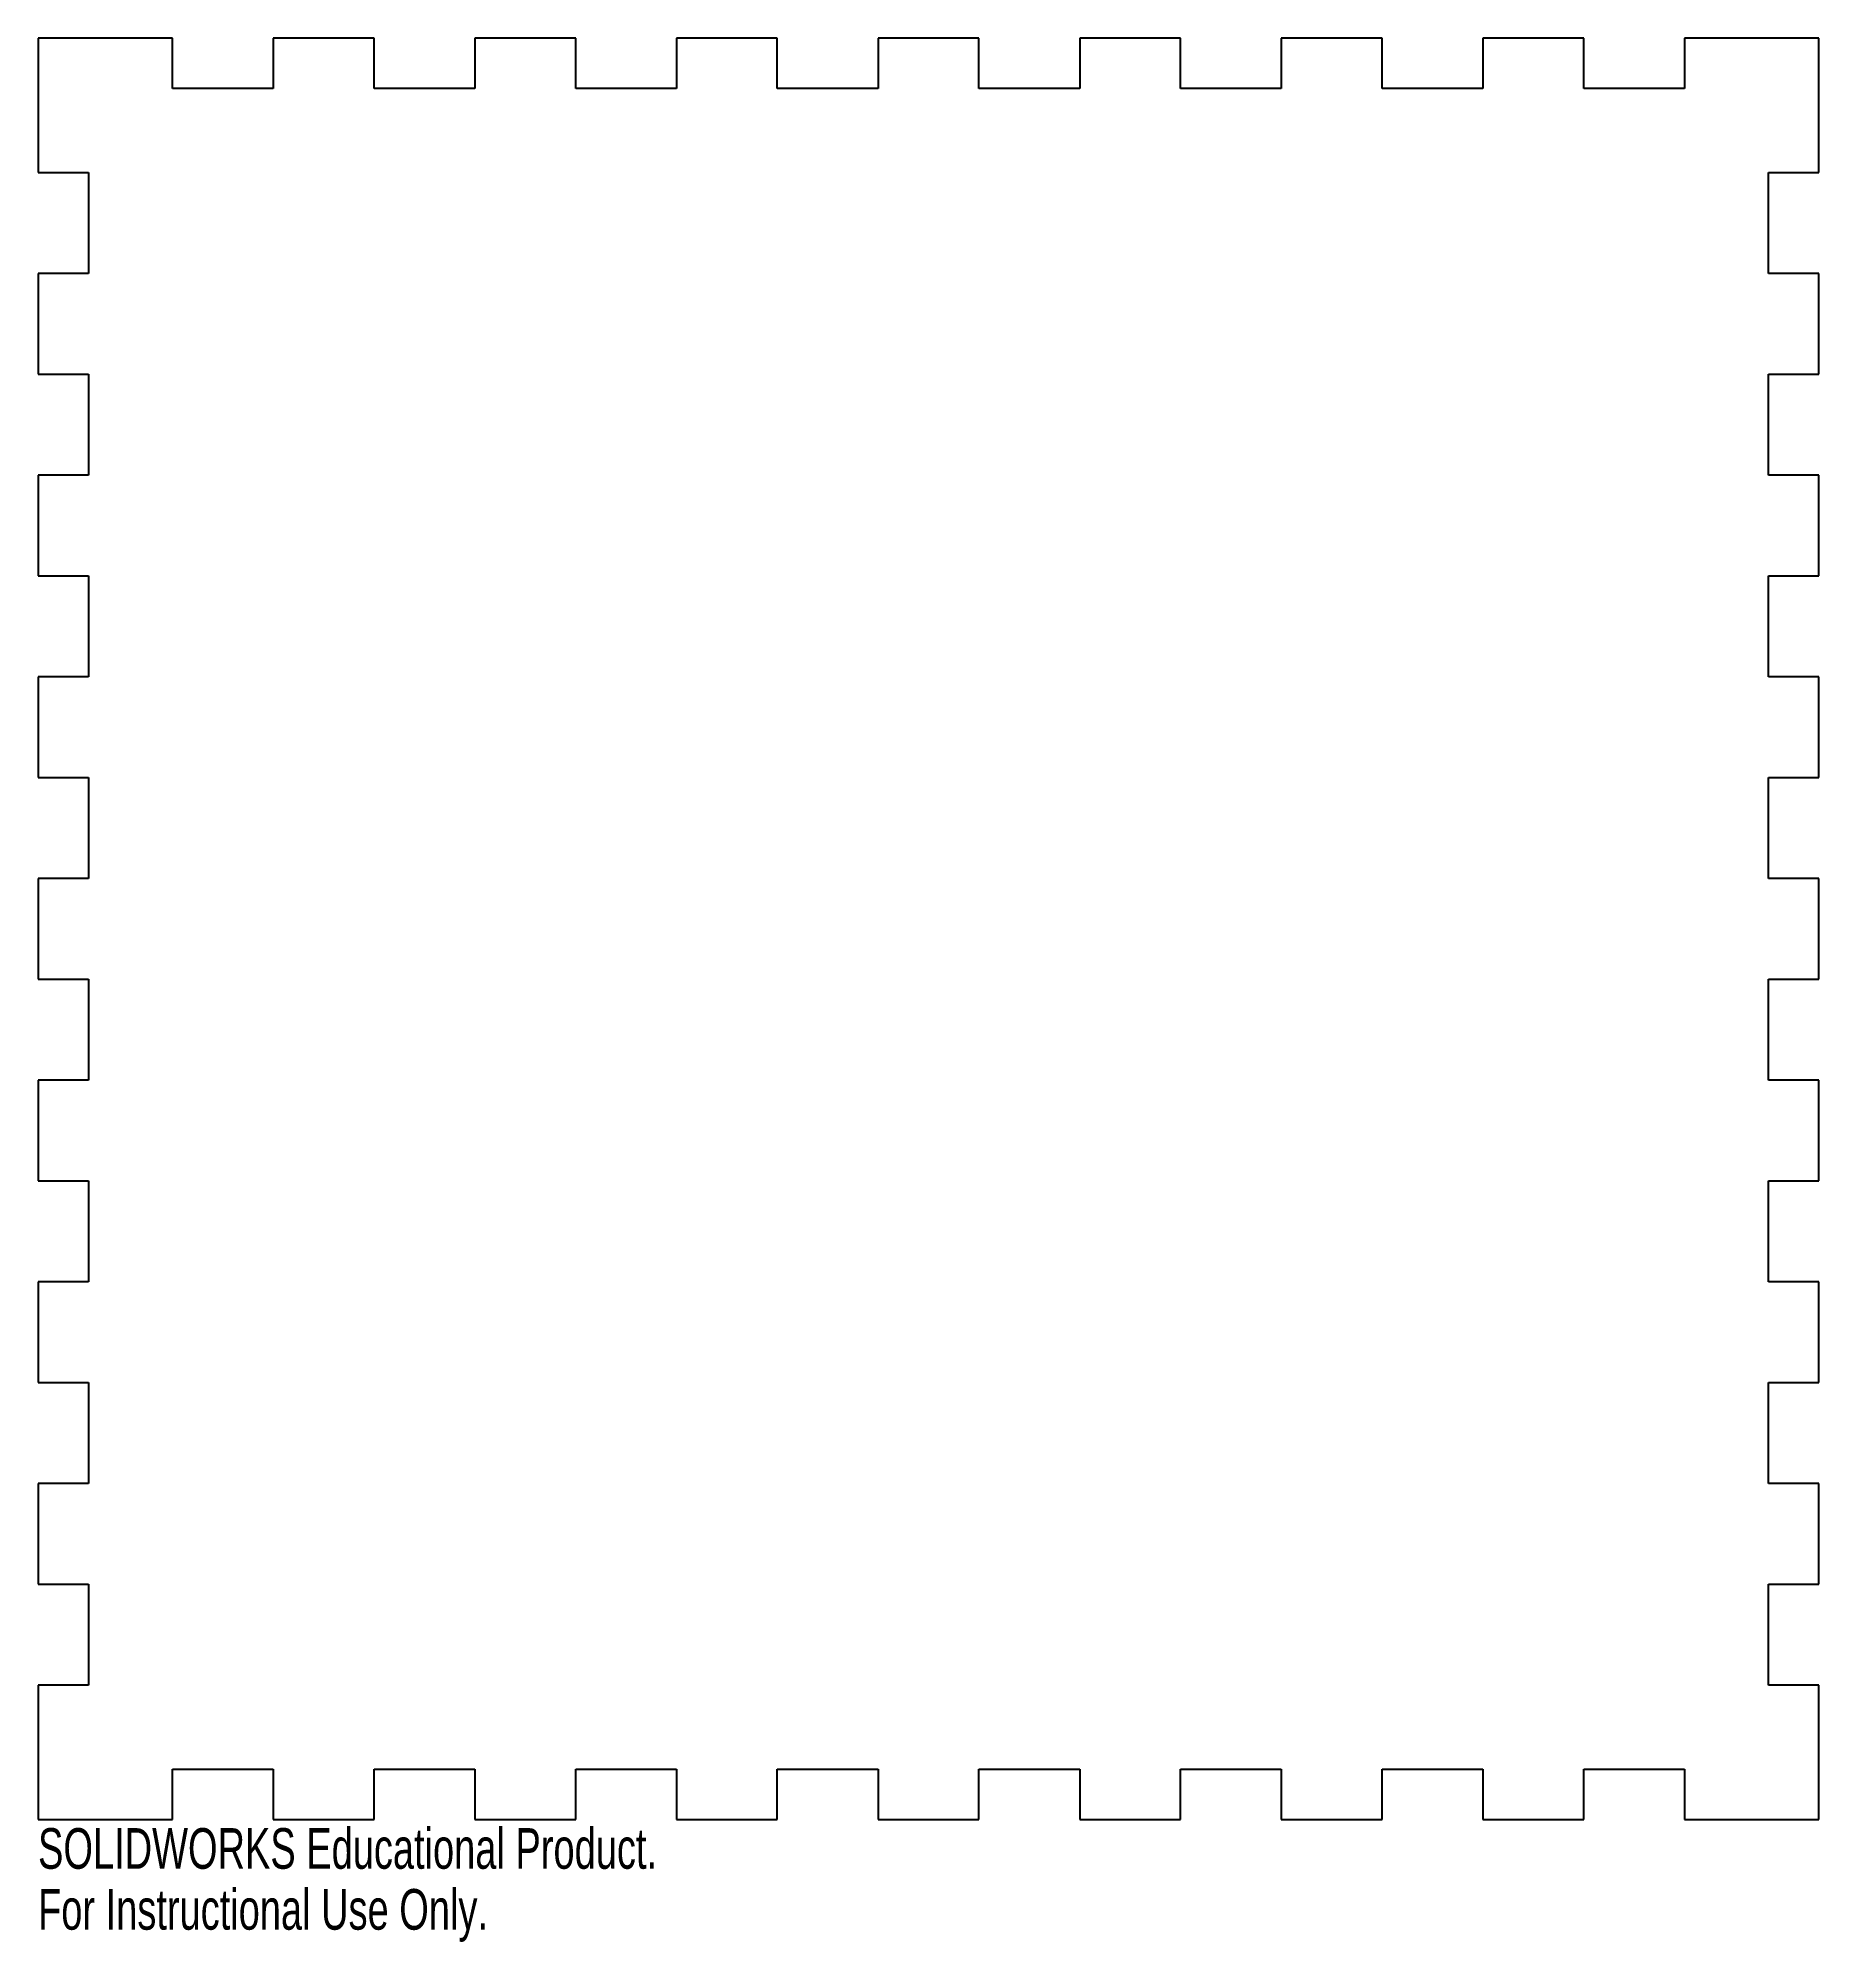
# Model space of a CAD drawing. Header units: millimetres. Extents: x 0 to 212, y -12 to 215.
import ezdxf

# ---------------------------------------------------------------- set-up
doc = ezdxf.new("R2010")
doc.units = ezdxf.units.MM
doc.styles.add('SLDTEXTSTYLE0', font='TXT', dxfattribs={"width": 0.7})

msp = doc.modelspace()

# ---------------------------------------------------------------- linework, layer by layer
at = {"color": 7, "linetype": 'Continuous', "lineweight": 25}
for p, q in [((16, 215), (0, 215)), ((0, 215), (0, 199)), ((16, 209), (16, 215)), ((40, 215), (28, 215)), ((28, 215), (28, 209)), ((40, 209), (40, 215)), ((64, 215), (52, 215)), ((52, 215), (52, 209)), ((64, 209), (64, 215)), ((88, 215), (76, 215)), ((76, 215), (76, 209)), ((88, 209), (88, 215)), ((112, 215), (100, 215)), ((100, 215), (100, 209)), ((112, 209), (112, 215)), ((136, 215), (124, 215)), ((124, 215), (124, 209)), ((136, 209), (136, 215)), ((160, 215), (148, 215)), ((148, 215), (148, 209)), ((160, 209), (160, 215)), ((184, 215), (172, 215)), ((172, 215), (172, 209)), ((184, 209), (184, 215)), ((212, 215), (196, 215)), ((196, 215), (196, 209)), ((212, 199), (212, 215)), ((28, 209), (16, 209)), ((52, 209), (40, 209)), ((76, 209), (64, 209)), ((100, 209), (88, 209)), ((124, 209), (112, 209)), ((148, 209), (136, 209)), ((172, 209), (160, 209)), ((196, 209), (184, 209)), ((0, 199), (6, 199)), ((6, 199), (6, 187)), ((206, 187), (206, 199)), ((206, 199), (212, 199)), ((6, 187), (0, 187)), ((0, 187), (0, 175)), ((212, 187), (206, 187)), ((212, 175), (212, 187)), ((0, 175), (6, 175)), ((6, 175), (6, 163)), ((206, 163), (206, 175)), ((206, 175), (212, 175)), ((6, 163), (0, 163)), ((0, 163), (0, 151)), ((212, 163), (206, 163)), ((212, 151), (212, 163)), ((0, 151), (6, 151)), ((6, 151), (6, 139)), ((206, 139), (206, 151)), ((206, 151), (212, 151)), ((6, 139), (0, 139)), ((0, 139), (0, 127)), ((212, 139), (206, 139)), ((212, 127), (212, 139)), ((0, 127), (6, 127)), ((6, 127), (6, 115)), ((206, 115), (206, 127)), ((206, 127), (212, 127)), ((6, 115), (0, 115)), ((0, 115), (0, 103)), ((212, 115), (206, 115)), ((212, 103), (212, 115)), ((0, 103), (6, 103)), ((6, 103), (6, 91)), ((206, 91), (206, 103)), ((206, 103), (212, 103)), ((6, 91), (0, 91)), ((0, 91), (0, 79)), ((212, 91), (206, 91)), ((212, 79), (212, 91)), ((0, 79), (6, 79)), ((6, 79), (6, 67)), ((206, 67), (206, 79)), ((206, 79), (212, 79)), ((6, 67), (0, 67)), ((0, 67), (0, 55)), ((212, 67), (206, 67)), ((212, 55), (212, 67)), ((0, 55), (6, 55)), ((6, 55), (6, 43)), ((206, 43), (206, 55)), ((206, 55), (212, 55)), ((6, 43), (0, 43)), ((0, 43), (0, 31)), ((212, 43), (206, 43)), ((212, 31), (212, 43)), ((0, 31), (6, 31)), ((6, 31), (6, 19)), ((206, 19), (206, 31)), ((206, 31), (212, 31)), ((6, 19), (0, 19)), ((0, 19), (0, 3)), ((212, 19), (206, 19)), ((212, 3), (212, 19)), ((16, 3), (16, 9)), ((16, 9), (28, 9)), ((28, 9), (28, 3)), ((40, 3), (40, 9)), ((40, 9), (52, 9)), ((52, 9), (52, 3)), ((64, 3), (64, 9)), ((64, 9), (76, 9)), ((76, 9), (76, 3)), ((88, 3), (88, 9)), ((88, 9), (100, 9)), ((100, 9), (100, 3)), ((112, 3), (112, 9)), ((112, 9), (124, 9)), ((124, 9), (124, 3)), ((136, 3), (136, 9)), ((136, 9), (148, 9)), ((148, 9), (148, 3)), ((160, 3), (160, 9)), ((160, 9), (172, 9)), ((172, 9), (172, 3)), ((184, 3), (184, 9)), ((184, 9), (196, 9)), ((196, 9), (196, 3)), ((0, 3), (16, 3)), ((28, 3), (40, 3)), ((52, 3), (64, 3)), ((76, 3), (88, 3)), ((100, 3), (112, 3)), ((124, 3), (136, 3)), ((148, 3), (160, 3)), ((172, 3), (184, 3)), ((196, 3), (212, 3))]:
    msp.add_line(p, q, dxfattribs=at)

# ---------------------------------------------------------------- texts
at = {"color": 7, "linetype": 'Continuous', "char_height": 4.8336, "attachment_point": 1, "style": 'SLDTEXTSTYLE0'}
for s, insert in [('SOLIDWORKS Educational Product.', (0, 1.98)), ('For Instructional Use Only.', (0, -5.27))]:
    msp.add_mtext(s, dxfattribs=dict(at, insert=insert))

doc.saveas('drawing.dxf')
